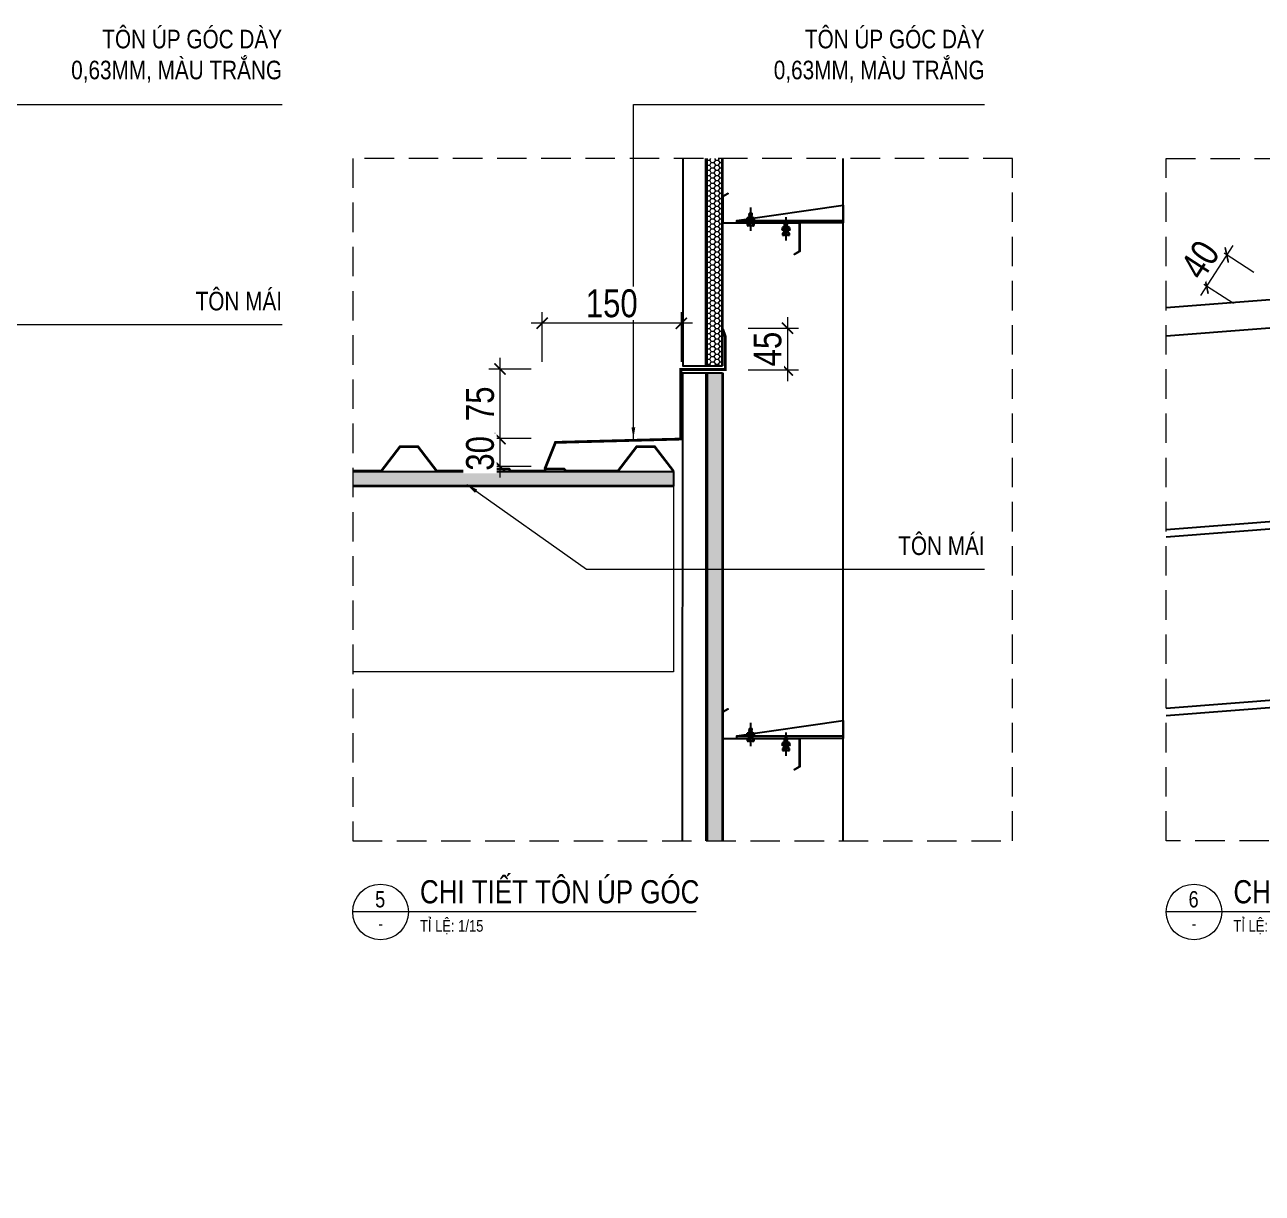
# Model space of a CAD drawing. Header units: millimetres. Extents: x -547695 to 905972, y -1055718 to 167349.
# Drawn here: x -515709 to -502372, y -961531 to -948940 of the extents above; entities that cross this region are included whole.
import ezdxf
from ezdxf.enums import TextEntityAlignment as Align
from ezdxf.xclip import XClip

# ---------------------------------------------------------------- set-up
doc = ezdxf.new("R2010")
doc.units = ezdxf.units.MM
doc.header["$XCLIPFRAME"] = 0
doc.linetypes.add('HIDDEN', pattern=[9.524999999999999, 6.35, -3.175])
doc.layers.get('DEFPOINTS').update_dxf_attribs({"color": 1, "lineweight": 25})
for name, color, linetype in [('7a-Flashing_01', 1, 'Continuous'), ('A-TOLE', 152, 'Continuous'), ('CellPin - Chi tiet Mai sanh$0$View-XPP-Chi tiet mai sanh Alu$0$TONTHUNG', 9, 'Continuous'), ('CellPin - Chi tiet Mai sanh$0$View-XPP-Chi tiet mai sanh Alu$0$View-XPP-Chi tiet mai sanh Alu$0$2', 2, 'Continuous'), ('CellPin - Chi tiet Mai sanh$0$View-XPP-Chi tiet mai sanh Alu$0$View-XPP-Chi tiet mai sanh Alu$0$2NET-VE', 8, 'Continuous'), ('CellPin - Chi tiet Mai sanh$0$View-XPP-Chi tiet mai sanh Alu$0$View-XPP-Chi tiet mai sanh Alu$0$7', 7, 'Continuous'), ('CellPin - Chi tiet Mai sanh$0$View-XPP-Chi tiet mai sanh Alu$0$View-XPP-Chi tiet mai sanh Alu$0$8', 8, 'Continuous'), ('CellPin - Chi tiet Mai sanh$0$View-XPP-Chi tiet mai sanh Alu$0$View-XPP-Chi tiet mai sanh Alu$0$9', 9, 'Continuous'), ('CellPin - Chi tiet Mai sanh$0$View-XPP-Chi tiet mai sanh Alu$0$View-XPP-Chi tiet mai sanh Alu$0$GIANG', 1, 'Continuous')]:
    doc.layers.add(name, color=color, linetype=linetype)
for name, color, linetype, lineweight in [('A-DIMS', 8, 'Continuous', 9), ('A-FINE', 255, 'Continuous', 25), ('A-HEVY', 111, 'Continuous', 35), ('A-HIDD', 45, 'HIDDEN', 9), ('A-PATT', 252, 'Continuous', 9), ('A-SYMBOLS', 10, 'Continuous', 13)]:
    doc.layers.add(name, color=color, linetype=linetype, lineweight=lineweight)
doc.styles.add('VTK_Arial', font='arial.ttf', dxfattribs={"width": 0.8})
doc.dimstyles.new('A-2.5-DIM120 x 10', dxfattribs={"dimscale": 120, "dimtxt": 2.5, "dimasz": 1, "dimexe": 1, "dimexo": 0, "dimgap": 0.5, "dimtad": 1, "dimdec": 0, "dimlfac": 0.1, "dimzin": 12, "dimdsep": 46, "dimtxsty": 'VTK_Arial', "dimblk": 'ARCHTICK', "dimcen": 0, "dimdle": 1, "dimclrd": 256, "dimclre": 256, "dimclrt": 7, "dimadec": 1, "dimazin": 3, "dimtfac": 1, "dimtdec": 0, "dimtmove": 0, "dimatfit": 2, "dimfxl": 20, "dimtfill": 1, "dimtolj": 1, "dimtzin": 0, "dimlwd": -1, "dimlwe": -1, "dimarcsym": 0})
doc.dimstyles.new('A-2.5-DIM25', dxfattribs={"dimscale": 25, "dimtxt": 2.5, "dimasz": 1, "dimexe": 1, "dimexo": 0, "dimgap": 0.5, "dimtad": 1, "dimdec": 0, "dimzin": 12, "dimdsep": 46, "dimtxsty": 'VTK_Arial', "dimblk": 'ARCHTICK', "dimcen": 0, "dimdle": 1, "dimclrd": 256, "dimclre": 256, "dimclrt": 7, "dimadec": 1, "dimazin": 3, "dimtfac": 1, "dimtdec": 0, "dimtmove": 0, "dimatfit": 2, "dimfxl": 20, "dimtolj": 1, "dimtzin": 0, "dimlwd": -1, "dimlwe": -1, "dimarcsym": 0})
pattern_1 = [(0, (-508357.7333234907, -953258.2418067607), (47.625, 27.49630645), [31.75, -63.5]), (120, (-508357.7333234907, -953258.2418067607), (-47.6249998959419, 27.49630663023391), [31.74999999999998, -63.49999999999996]), (59.99999999999999, (-508357.7333234907, -953258.2418067607), (1.040580910327549e-07, 54.99261308023389), [-63.5, 31.75])]

# ---------------------------------------------------------------- blocks, each defined once
blk = doc.blocks.new('A$C2c41236e')
at = {"layer": 'A-PATT', "ltscale": 5, "true_color": 0xff1a1a, "extrusion": (0, 0, -1)}
h = blk.add_hatch(color=1, dxfattribs=at)
h.dxf.hatch_style = 1
h.paths.add_polyline_path([(-355499.9999999923, -99.99999999930151), (-356499.9999999923, -99.99999999930151), (-356499.9999999921, 20800.00000000116), (-355499.9999999921, 20800.00000000116)])
at = {"layer": 'A-FINE', "ltscale": 5, "extrusion": (0, 0, -1)}
blk.add_lwpolyline([(-355499.9999999923, -99.99999999930151), (-356499.9999999923, -99.99999999930151), (-356499.9999999921, 20800.00000000116), (-355499.9999999921, 20800.00000000116)], close=True, dxfattribs=at)
blk = doc.blocks.new('_ARCHTICK')
at = {"color": 0, "linetype": 'ByBlock', "const_width": 0.15}
blk.add_lwpolyline([(-0.5, -0.5), (0.5, 0.5)], dxfattribs=at)
blk = doc.blocks.new('*D997')
at = {"layer": 'A-DIMS', "transparency": 16777216}
for p, q in [((-502689.3695811201, -951320.1231282235), (-503037.3872469777, -951857.2299185831)), ((-502462.8243753917, -951609.9011323417), (-502855.3304166609, -951355.5773390676)), ((-502680.3354165526, -951945.5928763163), (-503072.8414578218, -951691.2690830422))]:
    blk.add_line(p, q, dxfattribs=at)
at = {"layer": 'DEFPOINTS', "color": 0, "transparency": 16777216}
for p in [(-502462.8243753917, -951609.9011323417), (-502680.3354165526, -951945.5928763163)]:
    blk.add_point(p, dxfattribs=at)
at = {"layer": 'A-DIMS', "transparency": 16777216, "xscale": 120, "yscale": 120, "zscale": 120}
for p, rotation in [((-502754.6228934684, -951420.830651416), 57.0588311843895), ((-502972.1339346293, -951756.5223953906), 237.0588311843895)]:
    blk.add_blockref('_ARCHTICK', p, dxfattribs=dict(at, rotation=rotation))
at = {"layer": 'A-DIMS', "color": 7, "transparency": 16777216, "insert": (-503042.2785281503, -951472.7584206166), "char_height": 300, "attachment_point": 5, "rotation": 57.05883118438949, "style": 'VTK_Arial', "bg_fill": 3, "box_fill_scale": 1.1, "bg_fill_color": 257, "bg_fill_transparency": 0}
blk.add_mtext('\\A1;40', dxfattribs=at)
at = {"layer": 'DEFPOINTS', "color": 0, "transparency": 16777216}
blk.add_point((-502972.1339346293, -951756.5223953906), dxfattribs=at)
blk = doc.blocks.new('*U162')
at = {"layer": 'CellPin - Chi tiet Mai sanh$0$View-XPP-Chi tiet mai sanh Alu$0$View-XPP-Chi tiet mai sanh Alu$0$2NET-VE', "ltscale": 0.5}
for p, q in [((4.028711191494949e-05, 8.319874689765248), (12.13337365859302, 8.319874686553883)), ((25.58010003012719, 7.389879166202443), (25.53735958764632, 7.389879166202443)), ((4.028711191494949e-05, -8.320125312848058), (12.13337365490411, -8.320125312179519)), ((25.58010003012719, -7.389879164910601), (25.57840807614962, -7.389879164910601))]:
    blk.add_line(p, q, dxfattribs=at)
at = {"layer": 'CellPin - Chi tiet Mai sanh$0$View-XPP-Chi tiet mai sanh Alu$0$View-XPP-Chi tiet mai sanh Alu$0$7', "linetype": 'Continuous'}
for p, q in [((24.5814158186095, 6.385581831832676), (25.79704329316342, 7.662698197738061)), ((25.01516365648972, -6.385581829822334), (26.51329399025603, 6.385581831832676)), ((25.79704329316342, 7.662698197738061), (26.51329399025603, 6.385581831832676)), ((26.51329399025603, 6.385581831832676), (27.72892146529744, 7.662698197738061)), ((26.94704182862374, -6.385581829822334), (28.44517216190257, 6.385581831832676)), ((27.72892146529744, 7.662698197738061), (28.44517216190257, 6.385581831832676)), ((28.44517216190257, 6.385581831832676), (29.66079963692578, 7.662698197738061)), ((28.87892000027027, -6.385581829822334), (30.37705033355273, 6.385581831832676)), ((29.66079963692578, 7.662698197738061), (30.37705033355273, 6.385581831832676)), ((30.37705033355273, 6.385581831832676), (31.5926778085905, 7.662698197738061)), ((30.81079817192044, -6.385581829822334), (32.30892850568311, 6.385581831832676)), ((31.5926778085905, 7.662698197738061), (32.30892850568311, 6.385581831832676)), ((32.30892850519926, 6.385581831832676), (33.52455598021884, 7.662698197718052)), ((32.74267634356697, -6.385581829840524), (34.24080667733328, 6.385581831832676)), ((32.74267634356697, -6.385581829840524), (34.24080667686762, 6.385581831832676)), ((33.52455598021884, 7.662698197718052), (34.24080667733328, 6.385581831832676)), ((34.24080667686762, 6.385581831832676), (35.45643415188719, 7.662698197718052)), ((34.6745545152135, -6.385581829860532), (36.17268484897981, 6.385581831832676)), ((35.45643415188719, 7.662698197718052), (36.17268484897981, 6.385581831832676)), ((36.17268484851415, 6.385581831812667), (37.38831232351554, 7.662698197718052)), ((36.60643268686367, -6.385581829860532), (38.10456302062634, 6.385581831812667)), ((36.60643268686367, -6.385581829860532), (38.10456302016068, 6.385581831832676)), ((36.60643268686367, -6.385581829860532), (38.10456302062634, 6.385581831812667)), ((37.38831232351554, 7.662698197718052), (38.10456302062634, 6.385581831812667)), ((38.10456302016068, 6.385581831832676), (39.32019049518389, 7.662698197718052)), ((38.53831085852839, -6.385581829860532), (40.03644119227651, 6.385581831812667)), ((39.32019049518389, 7.662698197718052), (40.03644119227651, 6.385581831812667)), ((44.54631788181909, 6.385581831812667), (40.03644119227651, 6.385581831812667)), ((44.54631788181909, 6.385581831812667), (44.5463178818009, -6.385581829880541)), ((24.76512022777574, -6.38558182991874), (24.33137238983368, -6.38558182991874)), ((25.01516365648972, -6.385581829822334), (24.58141581858768, -6.385581829822334)), ((25.01516365648972, -6.385581829822334), (25.73141435360417, -7.662698195727719)), ((25.73141435360417, -7.662698195727719), (26.94704182862374, -6.385581829822334)), ((26.94704182862374, -6.385581829822334), (27.6632925252507, -7.662698195727719)), ((27.6632925252507, -7.662698195727719), (28.87892000027027, -6.385581829822334)), ((28.87892000027027, -6.385581829822334), (29.59517069691906, -7.662698195727719)), ((29.59517069691906, -7.662698195727719), (30.81079817192044, -6.385581829822334)), ((30.81079817192044, -6.385581829822334), (31.52704886856559, -7.662698195727719)), ((31.52704886856559, -7.662698195727719), (32.74267634356697, -6.385581829840524)), ((32.74267634356697, -6.385581829840524), (33.45892704021212, -7.662698195727719)), ((33.45892704021212, -7.662698195727719), (34.6745545152135, -6.385581829860532)), ((34.6745545152135, -6.385581829860532), (35.39080521186229, -7.662698195745909)), ((35.39080521186229, -7.662698195745909), (36.60643268686367, -6.385581829860532)), ((36.60643268686367, -6.385581829860532), (37.32268338350882, -7.662698195745909)), ((37.32268338350882, -7.662698195745909), (38.53831085852839, -6.385581829860532)), ((38.53831085856841, -6.385581829840524), (44.5463178818009, -6.385581829880541))]:
    blk.add_line(p, q, dxfattribs=at)
at = {"layer": 'CellPin - Chi tiet Mai sanh$0$View-XPP-Chi tiet mai sanh Alu$0$View-XPP-Chi tiet mai sanh Alu$0$8', "ltscale": 10}
blk.add_line((-32.75750375750795, -1.988997897933602e-12), (68.15630331433026, 6.559250920190607e-10), dxfattribs=at)
at = {"layer": 'CellPin - Chi tiet Mai sanh$0$View-XPP-Chi tiet mai sanh Alu$0$View-XPP-Chi tiet mai sanh Alu$0$8', "linetype": 'Continuous'}
for p, q in [((-10.24076548806624, 8.777798985351302), (-10.2407654878516, 11.85002863176863)), ((-10.240765487928, -11.85002864048681), (-10.2407654878516, 11.85002863176863)), ((-0.921654619371111, 14.92225827810956), (-9.319110868458665, 14.92225827801315)), ((-1.38547495232342, 8.777798985313103), (-8.855290535466338, 8.777798985331293)), ((0, 8.777798985214877), (1.164153218269348e-10, 11.85002863184685)), ((5.820766091346741e-11, -11.85002864037039), (1.164153218269348e-10, 11.85002863184685)), ((12.13333332871666, -17.55559797868664), (12.13333332871666, 17.5555979800185)), ((12.13333332871666, 17.5555979800185), (14.09060690178562, 17.55559797984388)), ((14.09060690163283, -17.55559797849201), (14.09060690178562, 17.55559797984388)), ((14.09060690178562, 8.777798990152585), (14.09060690169104, 11.85002863678455)), ((14.09060690172742, -11.85002863543268), (14.09060690169104, 11.85002863678455)), ((15.01226152116037, 14.92225828304726), (23.40971777026612, 14.92225828294904)), ((15.47608185411268, 8.777798990248991), (22.9458974372556, 8.777798990269)), ((24.33137238985187, 8.777798990289009), (24.33137238964087, 11.85002863670634)), ((24.33137238967725, -11.8500286355491), (24.33137238964087, 11.85002863670634)), ((-10.2407654877934, -8.777798993854839), (-10.240765487928, -11.85002864048681)), ((-9.319110868440475, -14.92225828672951), (-0.9216546193129034, -14.92225828665311)), ((-1.38547495232342, -8.777798994049471), (-8.855290535524546, -8.777798994049471)), ((-1.346052158623934e-10, -8.777798993913047), (5.820766091346741e-11, -11.85002864037039)), ((12.13333332871666, -17.55559797868664), (14.09060690163283, -17.55559797849201)), ((14.09060690190204, -8.777798988977159), (14.09060690172742, -11.85002863543268)), ((23.40971777024793, -14.92225828179362), (15.01226152110216, -14.92225828171541)), ((15.47608185411268, -8.777798989111764), (22.94589743727379, -8.777798989111764)), ((24.33137238960085, -8.777798988918951), (24.33137238967725, -11.8500286355491))]:
    blk.add_line(p, q, dxfattribs=at)
for centre, radius, start, end in [((-4.65947612997843, 11.85002863161401), 5.581289358038603, 146.6020000101309, 180), ((-6.141761090973887, 11.85002863184685), 4.099004396956815, 180, 228.5476307284403), ((-6.141761090915679, 5.705569339010372), 4.099004396956815, 131.4523692762854, 180), ((-4.099004396895907, 11.85002863173043), 4.099004396956815, 311.4523692762854, 0), ((-4.099004396837699, 5.705569338875767), 4.099004396956815, 0, 48.54763072844031), ((-5.581289358029608, 11.85002863184685), 5.581289358038603, 0, 33.39799999770286), ((19.67189625981523, 11.85002863678455), 5.581289358038603, 146.6020000022971, 180), ((18.18961129864515, 11.85002863666814), 4.099004396956815, 180, 228.5476307253763), ((18.18961129862696, 5.705569343811655), 4.099004396956815, 131.4523692715597, 180), ((20.23236799274132, 11.85002863678455), 4.099004396956815, 311.4523692715597, 0), ((20.23236799270494, 5.705569343948079), 4.099004396956815, 0, 48.54763072537632), ((18.75008303176405, 11.85002863655172), 5.581289358038603, 0, 33.3979999898691), ((-6.141761090973887, -5.705569347515729), 4.099004396956815, 180, 228.5476307284403), ((-6.141761090915679, -11.85002864035038), 4.099004396956815, 131.4523692762854, 180), ((-4.659476129880204, -11.85002864025398), 5.581289358038603, 180, 213.3979999977029), ((-4.099004396895907, -5.705569347612135), 4.099004396956815, 311.4523692762854, 0), ((-4.099004396972305, -11.85002864025398), 4.099004396956815, 0, 48.54763072844031), ((-5.581289358106005, -11.85002864040859), 5.581289358038603, 326.6020000101309, 0), ((18.18961129864515, -5.705569342674428), 4.099004396956815, 180, 228.5476307253763), ((18.18961129876157, -11.85002863531627), 4.099004396956815, 131.4523692715597, 180), ((19.67189625989527, -11.8500286354727), 5.581289358038603, 180, 213.3979999898691), ((20.23236799274132, -5.705569342578022), 4.099004396956815, 311.4523692715597, 0), ((20.23236799272313, -11.85002863541449), 4.099004396956815, 0, 48.54763072537632), ((18.75008303166947, -11.85002863531627), 5.581289358038603, 326.6020000022971, 0)]:
    blk.add_arc(centre, radius, start, end, dxfattribs=at)
blk = doc.blocks.new('*U163')
at = {"layer": 'CellPin - Chi tiet Mai sanh$0$View-XPP-Chi tiet mai sanh Alu$0$View-XPP-Chi tiet mai sanh Alu$0$2NET-VE', "ltscale": 0.5}
for p, q in [((4.028711191494949e-05, 8.319874689765248), (12.12779879697331, 8.319874686551612)), ((25.57452516850748, 7.389879166200172), (25.53178472602661, 7.389879166200172)), ((4.028711191494949e-05, -8.320125312848058), (12.1277987932844, -8.320125312181789)), ((25.57452516850748, -7.389879164912871), (25.57283321452991, -7.389879164912871))]:
    blk.add_line(p, q, dxfattribs=at)
at = {"layer": 'CellPin - Chi tiet Mai sanh$0$View-XPP-Chi tiet mai sanh Alu$0$View-XPP-Chi tiet mai sanh Alu$0$7', "linetype": 'Continuous'}
for p, q in [((24.57584095698979, 6.385581831830406), (25.79146843154371, 7.662698197735791)), ((25.00958879487001, -6.385581829824604), (26.50771912863632, 6.385581831830406)), ((25.79146843154371, 7.662698197735791), (26.50771912863632, 6.385581831830406)), ((26.50771912863632, 6.385581831830406), (27.72334660367773, 7.662698197735791)), ((26.94146696700403, -6.385581829824604), (28.43959730028286, 6.385581831830406)), ((27.72334660367773, 7.662698197735791), (28.43959730028286, 6.385581831830406)), ((28.43959730028286, 6.385581831830406), (29.65522477530607, 7.662698197735791)), ((28.87334513865056, -6.385581829824604), (30.37147547193302, 6.385581831830406)), ((29.65522477530607, 7.662698197735791), (30.37147547193302, 6.385581831830406)), ((30.37147547193302, 6.385581831830406), (31.58710294697079, 7.662698197735791)), ((30.80522331030073, -6.385581829824604), (32.30335364406341, 6.385581831830406)), ((31.58710294697079, 7.662698197735791), (32.30335364406341, 6.385581831830406)), ((32.30335364357956, 6.385581831830406), (33.51898111859913, 7.662698197715782)), ((32.73710148194726, -6.385581829842794), (34.23523181571358, 6.385581831830406)), ((32.73710148194726, -6.385581829842794), (34.23523181524791, 6.385581831830406)), ((33.51898111859913, 7.662698197715782), (34.23523181571358, 6.385581831830406)), ((34.23523181524791, 6.385581831830406), (35.45085929026749, 7.662698197715782)), ((34.66897965359379, -6.385581829862803), (36.16710998736011, 6.385581831830406)), ((35.45085929026749, 7.662698197715782), (36.16710998736011, 6.385581831830406)), ((36.16710998689445, 6.385581831810397), (37.38273746189583, 7.662698197715782)), ((36.60085782524396, -6.385581829862803), (38.09898815900664, 6.385581831810397)), ((36.60085782524396, -6.385581829862803), (38.09898815854098, 6.385581831830406)), ((36.60085782524396, -6.385581829862803), (38.09898815900664, 6.385581831810397)), ((37.38273746189583, 7.662698197715782), (38.09898815900664, 6.385581831810397)), ((38.09898815854098, 6.385581831830406), (39.31461563356419, 7.662698197715782)), ((38.53273599690868, -6.385581829862803), (40.03086633065681, 6.385581831810397)), ((39.31461563356419, 7.662698197715782), (40.03086633065681, 6.385581831810397)), ((44.54074302019939, 6.385581831810397), (40.03086633065681, 6.385581831810397)), ((44.54074302019939, 6.385581831810397), (44.5407430201812, -6.385581829882812)), ((24.75954536615603, -6.38558182992101), (24.32579752821397, -6.38558182992101)), ((25.00958879487001, -6.385581829824604), (24.57584095696797, -6.385581829824604)), ((25.00958879487001, -6.385581829824604), (25.72583949198446, -7.662698195729989)), ((25.72583949198446, -7.662698195729989), (26.94146696700403, -6.385581829824604)), ((26.94146696700403, -6.385581829824604), (27.65771766363099, -7.662698195729989)), ((27.65771766363099, -7.662698195729989), (28.87334513865056, -6.385581829824604)), ((28.87334513865056, -6.385581829824604), (29.58959583529935, -7.662698195729989)), ((29.58959583529935, -7.662698195729989), (30.80522331030073, -6.385581829824604)), ((30.80522331030073, -6.385581829824604), (31.52147400694588, -7.662698195729989)), ((31.52147400694588, -7.662698195729989), (32.73710148194726, -6.385581829842794)), ((32.73710148194726, -6.385581829842794), (33.45335217859241, -7.662698195729989)), ((33.45335217859241, -7.662698195729989), (34.66897965359379, -6.385581829862803)), ((34.66897965359379, -6.385581829862803), (35.38523035024258, -7.662698195748179)), ((35.38523035024258, -7.662698195748179), (36.60085782524396, -6.385581829862803)), ((36.60085782524396, -6.385581829862803), (37.31710852188911, -7.662698195748179)), ((37.31710852188911, -7.662698195748179), (38.53273599690868, -6.385581829862803)), ((38.5327359969487, -6.385581829842794), (44.5407430201812, -6.385581829882812))]:
    blk.add_line(p, q, dxfattribs=at)
at = {"layer": 'CellPin - Chi tiet Mai sanh$0$View-XPP-Chi tiet mai sanh Alu$0$View-XPP-Chi tiet mai sanh Alu$0$8', "ltscale": 10}
blk.add_line((-32.75750375750795, -1.988997897933602e-12), (68.15072845271055, 6.536549079783072e-10), dxfattribs=at)
at = {"layer": 'CellPin - Chi tiet Mai sanh$0$View-XPP-Chi tiet mai sanh Alu$0$View-XPP-Chi tiet mai sanh Alu$0$8', "linetype": 'Continuous'}
for p, q in [((-10.24076548806624, 8.777798985351302), (-10.2407654878516, 11.85002863176863)), ((-10.240765487928, -11.85002864048681), (-10.2407654878516, 11.85002863176863)), ((-0.921654619371111, 14.92225827810956), (-9.319110868458665, 14.92225827801315)), ((-1.38547495232342, 8.777798985313103), (-8.855290535466338, 8.777798985331293)), ((0, 8.777798985214877), (1.164153218269348e-10, 11.85002863184685)), ((5.820766091346741e-11, -11.85002864037039), (1.164153218269348e-10, 11.85002863184685)), ((12.12775846709695, -17.55559797868891), (12.12775846709695, 17.55559798001623)), ((12.12775846709695, 17.55559798001623), (14.08503204016592, 17.55559797984161)), ((14.08503204001312, -17.55559797849428), (14.08503204016592, 17.55559797984161)), ((14.08503204016592, 8.777798990150314), (14.08503204007133, 11.85002863678228)), ((14.08503204010771, -11.85002863543495), (14.08503204007133, 11.85002863678228)), ((15.00668665954066, 14.92225828304499), (23.40414290864641, 14.92225828294677)), ((15.47050699249297, 8.77779899024672), (22.94032257563589, 8.77779899026673)), ((24.32579752823216, 8.777798990286739), (24.32579752802116, 11.85002863670407)), ((24.32579752805754, -11.85002863555137), (24.32579752802116, 11.85002863670407)), ((-10.2407654877934, -8.777798993854839), (-10.240765487928, -11.85002864048681)), ((-9.319110868440475, -14.92225828672951), (-0.9216546193129034, -14.92225828665311)), ((-1.38547495232342, -8.777798994049471), (-8.855290535524546, -8.777798994049471)), ((-1.346052158623934e-10, -8.777798993913047), (5.820766091346741e-11, -11.85002864037039)), ((12.12775846709695, -17.55559797868891), (14.08503204001312, -17.55559797849428)), ((14.08503204028233, -8.777798988979429), (14.08503204010771, -11.85002863543495)), ((23.40414290862822, -14.92225828179589), (15.00668665948246, -14.92225828171768)), ((15.47050699249297, -8.777798989114034), (22.94032257565408, -8.777798989114034)), ((24.32579752798114, -8.777798988921221), (24.32579752805754, -11.85002863555137))]:
    blk.add_line(p, q, dxfattribs=at)
for centre, radius, start, end in [((-4.65947612997843, 11.85002863161401), 5.581289358038603, 146.6020000101309, 180), ((-6.141761090973887, 11.85002863184685), 4.099004396956815, 180, 228.5476307284403), ((-6.141761090915679, 5.705569339010372), 4.099004396956815, 131.4523692762854, 180), ((-4.099004396895907, 11.85002863173043), 4.099004396956815, 311.4523692762854, 0), ((-4.099004396837699, 5.705569338875767), 4.099004396956815, 0, 48.54763072844031), ((-5.581289358029608, 11.85002863184685), 5.581289358038603, 0, 33.39799999770286), ((19.66632139819552, 11.85002863678228), 5.581289358038603, 146.6020000022971, 180), ((18.18403643702544, 11.85002863666587), 4.099004396956815, 180, 228.5476307253763), ((18.18403643700725, 5.705569343809385), 4.099004396956815, 131.4523692715597, 180), ((20.22679313112161, 11.85002863678228), 4.099004396956815, 311.4523692715597, 0), ((20.22679313108523, 5.705569343945809), 4.099004396956815, 0, 48.54763072537632), ((18.74450817014434, 11.85002863654945), 5.581289358038603, 0, 33.3979999898691), ((-6.141761090973887, -5.705569347515729), 4.099004396956815, 180, 228.5476307284403), ((-6.141761090915679, -11.85002864035038), 4.099004396956815, 131.4523692762854, 180), ((-4.659476129880204, -11.85002864025398), 5.581289358038603, 180, 213.3979999977029), ((-4.099004396895907, -5.705569347612135), 4.099004396956815, 311.4523692762854, 0), ((-4.099004396972305, -11.85002864025398), 4.099004396956815, 0, 48.54763072844031), ((-5.581289358106005, -11.85002864040859), 5.581289358038603, 326.6020000101309, 0), ((18.18403643702544, -5.705569342676698), 4.099004396956815, 180, 228.5476307253763), ((18.18403643714186, -11.85002863531854), 4.099004396956815, 131.4523692715597, 180), ((19.66632139827556, -11.85002863547497), 5.581289358038603, 180, 213.3979999898691), ((20.22679313112161, -5.705569342580292), 4.099004396956815, 311.4523692715597, 0), ((20.22679313110342, -11.85002863541676), 4.099004396956815, 0, 48.54763072537632), ((18.74450817004976, -11.85002863531854), 5.581289358038603, 326.6020000022971, 0)]:
    blk.add_arc(centre, radius, start, end, dxfattribs=at)
blk = doc.blocks.new('xa go 2')
at = {"layer": 'CellPin - Chi tiet Mai sanh$0$View-XPP-Chi tiet mai sanh Alu$0$View-XPP-Chi tiet mai sanh Alu$0$2', "color": 2, "ltscale": 0.015}
blk.add_lwpolyline([(98.99439769503806, 169.0843335960235), (109.6374059063164, 189.848986678262), (108.4953499863404, 190.4343521264673), (98.19030267743074, 170.3290653398435), (-6.987374155105499, 165.0701815068314), (-21.48842575892195, 455.0912140330474), (-122.861787871363, 450.0225459345093), (-133.5047960826414, 429.2578928532603), (-132.3627401631311, 428.6725274015043), (-122.0576928525916, 448.7778141912131), (-22.70607131291035, 453.7453952604264), (-8.20501970967598, 163.724362733512), (98.99439769503806, 169.0843335960235), (99.84583835243393, 170.7455058422929)], dxfattribs=at)
at = {"layer": 'CellPin - Chi tiet Mai sanh$0$View-XPP-Chi tiet mai sanh Alu$0$View-XPP-Chi tiet mai sanh Alu$0$9'}
blk.add_lwpolyline([(-29.42157963046338, 401.5317394353915), (-9.321688456460834, -0.4660844235331751), (0, 0), (-20.09989117027726, 401.9978238544427), (-29.42157963046338, 401.5317394353915), (-67.58224136440549, -3.379112063557841), (0, 0)], dxfattribs=at)
at = {"layer": 'CellPin - Chi tiet Mai sanh$0$View-XPP-Chi tiet mai sanh Alu$0$View-XPP-Chi tiet mai sanh Alu$0$GIANG', "extrusion": (0, 0, -1), "xscale": 0.8749999974879735, "yscale": 0.8749999974879735, "zscale": -0.8749999974879734, "rotation": 357.1375947774412}
for name, p in [('*U162', (16.16495493300135, 348.9978291621665)), ('*U163', (-26.42934261597838, 217.4454978021386))]:
    blk.add_blockref(name, p, dxfattribs=at)
blk = doc.blocks.new('A$C5124ef2e')
h = blk.add_hatch()
h.set_pattern_fill('HONEY', color=251, scale=5)
h.set_pattern_definition([(0, (-1012210.312817704, -203840.2258227468), (23.8125, 13.748153225), [15.875, -31.75]), (120, (-1012210.312817704, -203840.2258227468), (-23.81249994797095, 13.74815331511695), [15.875, -31.74999999999999]), (59.99999999999999, (-1012210.312817704, -203840.2258227468), (5.202904551637744e-08, 27.49630654011694), [-31.75, 15.875])])
h.paths.add_polyline_path([(-5100, 79.99999999985448), (0, 80), (0, 0), (-5100, -1.455191522836685e-10)])
at = {"layer": 'A-FINE'}
blk.add_lwpolyline([(-5100, 79.99999999985448), (0, 80), (0, 0), (-5100, -1.455191522836685e-10)], close=True, dxfattribs=at)
at = {"layer": 'A-TOLE', "ltscale": 0.1}
blk.add_lwpolyline([(-5399.999999999884, 84.99999999991269), (-5300, 214.9999543499725), (-5200, 214.9999543499725), (-5100, 85.00000000142609), (-5099.999999998487, 84.99999999991269), (-5099.999999998487, 84.99999999991269), (-4821.203136770055, 84.99999999991269), (-4811.203139715362, 94.99999705460505), (-4711.20316916611, 94.99999705460505), (-4701.20317210909, 84.99999999991269), (-4612.5, 84.99999999991269), (-4523.796827893239, 84.99999999991269), (-4513.796830838546, 94.99999705460505), (-4413.796860291623, 94.99999705460505), (-4403.796863234602, 84.99999999991269), (-4124.999999999884, 84.99999999991269), (-4025, 214.9999543499725), (-3925, 214.9999543499725), (-3825, 85.00000000142609), (-3824.999999998487, 84.99999999991269), (-3824.999999998487, 84.99999999991269), (-3546.203136770055, 84.99999999991269), (-3536.203139715362, 94.99999705460505), (-3436.20316916611, 94.99999705460505), (-3426.20317210909, 84.99999999991269), (-3337.5, 84.99999999991269), (-3248.796827893239, 84.99999999991269), (-3238.796830838546, 94.99999705460505), (-3138.796860291623, 94.99999705460505), (-3128.796863234602, 84.99999999991269), (-2849.999999999884, 84.99999999991269), (-2750, 214.9999543499725), (-2650, 214.9999543499725), (-2550, 85.00000000142609), (-2549.999999998487, 84.99999999991269), (-2549.999999998487, 84.99999999991269), (-2271.203136770055, 84.99999999991269), (-2261.203139715362, 94.99999705460505), (-2161.20316916611, 94.99999705460505), (-2151.20317210909, 84.99999999991269), (-2062.5, 84.99999999991269), (-1973.796827893239, 84.99999999991269), (-1963.796830838546, 94.99999705460505), (-1863.796860291623, 94.99999705460505), (-1853.796863234602, 84.99999999991269), (-1574.999999999884, 84.99999999991269), (-1475, 214.9999543499725), (-1375, 214.9999543499725), (-1275, 85.00000000142609), (-1274.999999998487, 84.99999999991269), (-1274.999999998487, 84.99999999991269), (-996.2031367700547, 84.99999999991269), (-986.2031397153623, 94.99999705460505), (-886.2031691661105, 94.99999705460505), (-876.2031721090898, 84.99999999991269), (-787.5, 84.99999999991269), (-698.7968278932385, 84.99999999991269), (-688.7968308385462, 94.99999705460505), (-588.7968602916226, 94.99999705460505), (-578.7968632346019, 84.99999999991269), (-299.9999999998836, 84.99999999991269), (-200, 214.9999543499725), (-100, 214.9999543499725), (0, 85.00000000142609), (1.513399183750153e-09, 84.99999999991269), (1.513399183750153e-09, 84.99999999991269), (-3.96311942813918, 81.95144552460988), (-102.4620069600642, 209.9999543499725), (-197.5379930399358, 209.9999543499725), (-297.537993039703, 79.99999999991269), (-580.8679310460575, 79.99999999991269), (-590.8679281031946, 89.99999705460505), (-686.7257630266249, 89.99999705460505), (-696.7257600813173, 79.99999999991269), (-787.5, 79.99999999991269), (-878.2742399205454, 79.99999999991269), (-888.2742369776824, 89.99999705460505), (-984.1320719034411, 89.99999705460505), (-994.1320689581335, 79.99999999991269), (-1277.4620069589, 79.99999999991269), (-1377.462006960064, 209.9999543499725), (-1472.537993039936, 209.9999543499725), (-1572.537993039703, 79.99999999991269), (-1855.867931046057, 79.99999999991269), (-1865.867928103195, 89.99999705460505), (-1961.725763026625, 89.99999705460505), (-1971.725760081317, 79.99999999991269), (-2062.5, 79.99999999991269), (-2153.274239920545, 79.99999999991269), (-2163.274236977682, 89.99999705460505), (-2259.132071903441, 89.99999705460505), (-2269.132068958133, 79.99999999991269), (-2552.4620069589, 79.99999999991269), (-2652.462006960064, 209.9999543499725), (-2747.537993039936, 209.9999543499725), (-2847.537993039703, 79.99999999991269), (-3130.867931046057, 79.99999999991269), (-3140.867928103195, 89.99999705460505), (-3236.725763026625, 89.99999705460505), (-3246.725760081317, 79.99999999991269), (-3337.5, 79.99999999991269), (-3428.274239920545, 79.99999999991269), (-3438.274236977682, 89.99999705460505), (-3534.132071903441, 89.99999705460505), (-3544.132068958133, 79.99999999991269), (-3827.4620069589, 79.99999999991269), (-3927.462006960064, 209.9999543499725), (-4022.537993039936, 209.9999543499725), (-4122.537993039703, 79.99999999991269), (-4405.867931046057, 79.99999999991269), (-4415.867928103195, 89.99999705460505), (-4511.725763026625, 89.99999705460505), (-4521.725760081317, 79.99999999991269), (-4612.5, 79.99999999991269), (-4703.274239920545, 79.99999999991269), (-4713.274236977682, 89.99999705460505), (-4809.132071903441, 89.99999705460505), (-4819.132068958133, 79.99999999991269), (-5102.4620069589, 79.99999999991269), (-5202.462006960064, 209.9999543499725), (-5297.537993039936, 209.9999543499725), (-5396.036880571744, 81.95144552312559)], close=True, dxfattribs=at)
blk = doc.blocks.new('*D1118')
at = {"layer": 'A-DIMS', "transparency": 16777216}
for p, q in [((-510132.7332321908, -952573.6486331096), (-510132.7332321908, -952037.0946072714)), ((-508632.7332321908, -952573.6486331096), (-508632.7332321908, -952037.0946072714)), ((-508512.7332321908, -952157.0946072714), (-510252.7332321908, -952157.0946072714))]:
    blk.add_line(p, q, dxfattribs=at)
at = {"layer": 'DEFPOINTS', "color": 0, "transparency": 16777216}
for p in [(-510132.7332321908, -952157.0946072714), (-510132.7332321908, -952573.6486331096), (-508632.7332321908, -952573.6486331096)]:
    blk.add_point(p, dxfattribs=at)
at = {"layer": 'A-DIMS', "transparency": 16777216, "xscale": 120, "yscale": 120, "zscale": 120, "rotation": 180}
blk.add_blockref('_ARCHTICK', (-510132.7332321908, -952157.0946072714), dxfattribs=at)
at = {"layer": 'A-DIMS', "transparency": 16777216, "xscale": 120, "yscale": 120, "zscale": 120}
blk.add_blockref('_ARCHTICK', (-508632.7332321908, -952157.0946072714), dxfattribs=at)
at = {"layer": 'A-DIMS', "color": 7, "transparency": 16777216, "insert": (-509382.7332321908, -951943.9227109549), "char_height": 300, "attachment_point": 5, "style": 'VTK_Arial', "bg_fill": 3, "box_fill_scale": 1.1, "bg_fill_color": 257, "bg_fill_transparency": 0}
blk.add_mtext('\\A1;150', dxfattribs=at)
blk = doc.blocks.new('*D1119')
at = {"layer": 'A-DIMS', "transparency": 16777216}
for p, q in [((-507490.0300740108, -952089.7488814488), (-507490.0300740108, -952779.7488814488)), ((-507914.0796906833, -952209.7488814488), (-507370.0300740108, -952209.7488814488)), ((-507914.0796906833, -952659.7488814488), (-507370.0300740108, -952659.7488814488))]:
    blk.add_line(p, q, dxfattribs=at)
at = {"layer": 'A-DIMS', "transparency": 16777216, "xscale": 120, "yscale": 120, "zscale": 120}
for p, rotation in [((-507490.0300740108, -952209.7488814488), 90), ((-507490.0300740108, -952659.7488814488), 270)]:
    blk.add_blockref('_ARCHTICK', p, dxfattribs=dict(at, rotation=rotation))
at = {"layer": 'A-DIMS', "color": 7, "transparency": 16777216, "insert": (-507702.5880549112, -952434.7488814488), "char_height": 300, "attachment_point": 5, "rotation": 90, "style": 'VTK_Arial', "bg_fill": 3, "box_fill_scale": 1.1, "bg_fill_color": 257, "bg_fill_transparency": 0}
blk.add_mtext('\\A1;45', dxfattribs=at)
at = {"layer": 'DEFPOINTS', "color": 0, "transparency": 16777216}
for p in [(-507914.0796906833, -952209.7488814488), (-507914.0796906833, -952659.7488814488), (-507490.0300740108, -952659.7488814488)]:
    blk.add_point(p, dxfattribs=at)
blk = doc.blocks.new('*D1120')
at = {"layer": 'A-PATT', "transparency": 16777216}
for p, q in [((-510587.7619129047, -952529.7488814488), (-510587.7619129047, -953519.7488814488)), ((-510251.6456882888, -952649.7488814488), (-510707.7619129047, -952649.7488814488)), ((-510251.6456882888, -953399.7488814488), (-510707.7619129047, -953399.7488814488))]:
    blk.add_line(p, q, dxfattribs=at)
at = {"layer": 'DEFPOINTS', "color": 0, "transparency": 16777216}
for p in [(-510251.6456882888, -952649.7488814488), (-510587.7619129047, -953399.7488814488), (-510251.6456882888, -953399.7488814488)]:
    blk.add_point(p, dxfattribs=at)
at = {"layer": 'A-PATT', "transparency": 16777216, "xscale": 120, "yscale": 120, "zscale": 120}
for p, rotation in [((-510587.7619129047, -952649.7488814488), 90), ((-510587.7619129047, -953399.7488814488), 270)]:
    blk.add_blockref('_ARCHTICK', p, dxfattribs=dict(at, rotation=rotation))
at = {"layer": 'A-PATT', "color": 7, "transparency": 16777216, "insert": (-510800.3198938051, -953024.7488814488), "char_height": 300, "attachment_point": 5, "rotation": 90, "style": 'VTK_Arial', "bg_fill": 3, "box_fill_scale": 1.1, "bg_fill_color": 257, "bg_fill_transparency": 0}
blk.add_mtext('\\A1;75', dxfattribs=at)
blk = doc.blocks.new('*D1121')
at = {"layer": 'A-PATT', "transparency": 16777216}
for p, q in [((-510587.7619129047, -953279.7488814488), (-510587.7619129047, -953819.7488814488)), ((-510251.6456882888, -953399.7488814488), (-510707.7619129047, -953399.7488814488)), ((-510251.6456882888, -953699.7488814488), (-510707.7619129047, -953699.7488814488))]:
    blk.add_line(p, q, dxfattribs=at)
at = {"layer": 'DEFPOINTS', "color": 0, "transparency": 16777216}
for p in [(-510251.6456882888, -953399.7488814488), (-510251.6456882888, -953699.7488814488)]:
    blk.add_point(p, dxfattribs=at)
at = {"layer": 'A-PATT', "transparency": 16777216, "xscale": 120, "yscale": 120, "zscale": 120}
for p, rotation in [((-510587.7619129047, -953399.7488814488), 90), ((-510587.7619129047, -953699.7488814488), 270)]:
    blk.add_blockref('_ARCHTICK', p, dxfattribs=dict(at, rotation=rotation))
at = {"layer": 'A-PATT', "color": 7, "transparency": 16777216, "insert": (-510801.0361284572, -953559.0423575726), "char_height": 300, "attachment_point": 5, "rotation": 90, "style": 'VTK_Arial', "bg_fill": 3, "box_fill_scale": 1.1, "bg_fill_color": 257, "bg_fill_transparency": 0}
blk.add_mtext('\\A1;30', dxfattribs=at)
at = {"layer": 'DEFPOINTS', "color": 0, "transparency": 16777216}
blk.add_point((-510587.7619129047, -953699.7488814488), dxfattribs=at)
blk = doc.blocks.new('*U1159')
for p, q in [((0, 0), (-14.5, 0)), ((59.5498507125476, 0), (0, 0))]:
    blk.add_line(p, q)
blk.add_circle((-8.5, 0), 6)
at = {"color": 7, "style": 'VTK_Arial', "width": 0.8}
blk.add_attdef('SECTION', (0, 1.855432433199894), '', height=5, dxfattribs=at)
blk.add_attdef('MARK', text='', height=3.5, dxfattribs=at).set_placement((-8.587623213454208, 0.986891504158848), align=Align.CENTER)
at = {"color": 7, "linetype": 'Continuous', "style": 'VTK_Arial', "width": 0.8}
blk.add_attdef('REF', text='', height=2.5, dxfattribs=at).set_placement((-8.491969826316563, -3.754335076540883), align=Align.CENTER)
at = {"color": 7, "linetype": 'Continuous', "style": 'VTK_Arial', "width": 0.8, "flags": 8}
blk.add_attdef('SCALE-I', (0, -4.252405790539342), '', height=2.5, dxfattribs=at)
blk = doc.blocks.new('*U1158')
for p, q in [((0, 0), (-14.5, 0)), ((60.75191380494606, 0), (0, 0))]:
    blk.add_line(p, q)
blk.add_circle((-8.5, 0), 6)
at = {"color": 7, "style": 'VTK_Arial', "width": 0.8}
blk.add_attdef('SECTION', (0, 1.855432433199894), '', height=5, dxfattribs=at)
blk.add_attdef('MARK', text='', height=3.5, dxfattribs=at).set_placement((-8.587623213454208, 0.986891504158848), align=Align.CENTER)
at = {"color": 7, "linetype": 'Continuous', "style": 'VTK_Arial', "width": 0.8}
blk.add_attdef('REF', text='', height=2.5, dxfattribs=at).set_placement((-8.491969826316563, -3.754335076540883), align=Align.CENTER)
at = {"color": 7, "linetype": 'Continuous', "style": 'VTK_Arial', "width": 0.8, "flags": 8}
blk.add_attdef('SCALE-I', (0, -4.252405790539342), '', height=2.5, dxfattribs=at)

msp = doc.modelspace()

# ---------------------------------------------------------------- hatches: boundary and pattern name
at = {"layer": 'A-PATT', "transparency": 33554620}
h = msp.add_hatch(dxfattribs=at)
h.set_pattern_fill('HONEY', color=256, scale=10)
h.set_pattern_definition(pattern_1)
h.paths.add_polyline_path([(-508187.7333234908, -952617.2195489842), (-508357.7333234907, -952617.2195489842), (-508357.7333234907, -950380.85634125), (-508187.7333234908, -950380.85634125)])
h = msp.add_hatch(dxfattribs=at)
h.set_pattern_fill('HONEY', color=256, scale=10)
h.set_pattern_definition(pattern_1)
h.paths.add_polyline_path([(-508187.7333234908, -952692.2782139133), (-508357.7333234907, -952692.2782139133), (-508357.7333234907, -957732.8542033876), (-508187.7333234908, -957732.8542033876)])

# ---------------------------------------------------------------- linework, layer by layer
at = {"layer": '7a-Flashing_01', "const_width": 20}
msp.add_lwpolyline([(-508187.7333234908, -952231.3194426212), (-508162.6440937534, -952305.0432198464), (-508162.7333234908, -952649.7488814488), (-508642.7332321908, -952649.7488814488), (-508642.7332321908, -953399.7488814488), (-509992.7332321908, -953435.7431268941), (-510105.6795485031, -953718.3358336963), (-510096.3937534952, -953722.0471691799), (-509985.8893726059, -953445.5642069322), (-508632.7332321908, -953409.4858111959), (-508632.7332321908, -952659.7488814488), (-508152.7359117335, -952659.7488814488), (-508152.6436653436, -952303.3895134346), (-508178.2665022194, -952228.0977512931)], close=True, dxfattribs=at)
at = {"layer": 'A-FINE'}
for p, q in [((-508187.7333234908, -950380.85634125), (-508187.7333234908, -952617.2195489842)), ((-508188.6273033296, -957732.8542033876), (-508187.7333234908, -952692.2782139133)), ((-503407.4891867086, -954378.371039591), (-498567.5202072321, -954005.6934279369)), ((-503407.4891867086, -954458.6078488436), (-498687.5202072321, -954095.1702374385)), ((-503407.4891867086, -956304.0544687206), (-498687.5202072321, -955940.616857426)), ((-503407.4891867086, -956384.2912780048), (-498567.5202072321, -956011.6136664317))]:
    msp.add_line(p, q, dxfattribs=at)
at = {"layer": 'A-FINE', "ltscale": 100}
msp.add_lwpolyline([(-506887.7229552312, -957732.8542033876), (-506887.7229552312, -950380.85634125)], dxfattribs=at)
at = {"layer": 'A-HEVY'}
for points in [[(-508357.7333234907, -952617.2195489842), (-508357.7333234907, -950380.85634125)], [(-508187.7333234908, -952617.2195489842), (-508187.7333234908, -950380.85634125)], [(-508357.7333234907, -952692.2782139133), (-508358.6273033294, -957732.8542033876)], [(-508187.7333234908, -952692.2782139133), (-508188.6273033296, -957732.8542033876)], [(-508717.7332321908, -953912.4735644737), (-512174.0361510583, -953912.4735644737)]]:
    msp.add_lwpolyline(points, dxfattribs=at)
at = {"layer": 'A-HIDD', "ltscale": 50}
for points in [[(-512174.3860320887, -957732.8542033876), (-505062.8683919703, -957732.8542033876), (-505061.9744121292, -950380.85634125), (-512173.4920522522, -950380.85634125)], [(-503407.4891867086, -950380.85634125), (-493727.5512277556, -950380.85634125), (-493727.5512277556, -957732.8542033876), (-503407.4891867086, -957732.8542033876)]]:
    msp.add_lwpolyline(points, close=True, dxfattribs=at)
at = {"layer": 'A-PATT'}
for points in [[(-508367.7333234907, -952617.2195489842), (-508367.7333234907, -950380.85634125)], [(-508367.7333234907, -952692.2782139133), (-508368.6273033294, -957732.8542033876)], [(-508717.7332321908, -953912.4735644737), (-508717.7332321908, -955912.4735644737), (-512174.1646795236, -955912.4735644737)]]:
    msp.add_lwpolyline(points, dxfattribs=at)
at = {"layer": 'A-TOLE', "ltscale": 0.1}
msp.add_lwpolyline([(-503407.4891867086, -952292.2139925008), (-498567.5202072321, -951919.5363808384), (-498590.5520303135, -951620.4217955612), (-503407.4891867086, -951991.3259568453)], dxfattribs=at)
at = {"layer": 'CellPin - Chi tiet Mai sanh$0$View-XPP-Chi tiet mai sanh Alu$0$TONTHUNG', "color": 124}
for points in [[(-508617.7332321908, -950380.85634125), (-508617.7332321908, -952617.2195489842), (-508367.7332321908, -952617.2195489842), (-508367.7332321908, -950380.85634125)], [(-508367.7332321908, -952617.2195489842), (-508187.7333234908, -952617.2195489842)], [(-508618.6272120295, -957732.8542033876), (-508617.7332321908, -952692.2782139133), (-508367.7332321908, -952692.2782139133), (-508368.6272120295, -957732.8542033876)], [(-508367.7332321908, -952692.2782139133), (-508187.7333234908, -952692.2782139133)]]:
    msp.add_lwpolyline(points, dxfattribs=at)

# ---------------------------------------------------------------- block references
at = {"layer": 'A-DIMS'}
ref = msp.add_blockref('A$C5124ef2e', (-508717.7332321908, -953912.4735644737), dxfattribs=dict(at, xscale=2, yscale=2, zscale=2))
XClip(ref).set_block_clipping_path([(-1727.8794100310188, -1910.19031945616), (0, 1765.8086116123013)])
at = {"layer": 'A-FINE', "xscale": -2.853424866023122, "yscale": 2.853424866023122, "zscale": 2.853424866023122}
for p, rotation in [((-506887.7229552312, -951076.3005946155), 92.86240522292161), ((-506887.7229552312, -956629.8767548417), 92.8624052229216)]:
    msp.add_blockref('xa go 2', p, dxfattribs=dict(at, rotation=rotation))
at = {"layer": 'A-FINE'}
ref = msp.add_blockref('A$C2c41236e', (-158051.704968067, -970541.6864575866), dxfattribs=dict(at, xscale=-1))
XClip(ref).set_block_clipping_path([(369559.9999957037, -99.99999999930151), (369559.9999957037, 5566.42908085871), (370050.245071118, 5566.42908085871), (370050.245071118, 6264.313210119726), (369809.9999957043, 6264.313210119726), (369809.9999957043, 6146.019923215732), (369355.00184203393, 6146.019923215732), (361999.9999999921, 6734.420070579159), (354644.99815795035, 6146.019923215732), (354190.00000428, 6146.019923215732), (354190.00000428, 6264.313210119726), (353950.00000428, 6264.313210119726), (353949.7549288663, 5566.429080858594), (354440.0000042807, 5566.429080858594), (354440.0000042807, -99.99999999930151)])
at = {"layer": 'A-SYMBOLS', "xscale": 50, "yscale": 50, "zscale": 50}
for name, p, values in [('*U1159', (-511449.4793907614, -958500.6262876061), {'SECTION': 'CHI TIẾT TÔN ÚP GÓC', 'SCALE-I': 'TỈ LỆ: 1/15', 'REF': '-', 'MARK': '5'}), ('*U1158', (-502682.5825453813, -958500.6262876061), {'SECTION': 'CHI TIẾT TÔN ÚP NÓC', 'SCALE-I': 'TỈ LỆ: 1/15', 'REF': '-', 'MARK': '6'})]:
    msp.add_blockref(name, p, dxfattribs=at).add_auto_attribs(values)

# ---------------------------------------------------------------- texts
at = {"layer": 'A-PATT', "color": 7, "char_height": 200, "width": 2747.33729744528, "attachment_point": 3, "style": 'VTK_Arial', "bg_fill": 3, "box_fill_scale": 1.1, "bg_fill_color": 257, "bg_fill_transparency": 0}
for insert in [(-512936.2696571042, -948994.383657537), (-505364.0769031996, -948994.383657537)]:
    msp.add_mtext('TÔN ÚP GÓC DÀY 0,63MM, MÀU TRẮNG', dxfattribs=dict(at, insert=insert))

# ---------------------------------------------------------------- leaders
at = {"layer": 'A-SYMBOLS'}
for points in [[(-520040.7563232677, -953402.2388020754), (-520040.7563232677, -949799.5470194032), (-512936.2696571042, -949799.5470194032)], [(-509149.6253793013, -953402.2388020754), (-509149.6253793013, -949799.5470194032), (-505364.0769031996, -949799.5470194032)], [(-517518.5071504984, -953690.013816567), (-517518.5071504984, -952171.3868378332), (-512936.2696571042, -952171.3868378332)], [(-510946.1850202532, -953894.2717939885), (-509654.7092987022, -954807.2318866069), (-505364.0769031996, -954807.2318866069)]]:
    msp.add_leader(points, dimstyle='A-2.5-DIM25', override={"dimasz": 5}, dxfattribs=at)

# ---------------------------------------------------------------- next in the draw order: texts
at = {"layer": 'A-PATT', "color": 7, "char_height": 200, "attachment_point": 3, "style": 'VTK_Arial', "bg_fill": 3, "box_fill_scale": 1.1, "bg_fill_color": 257, "bg_fill_transparency": 0}
for insert, width in [((-512936.2696571042, -951818.0139754268), 2747.33729744528), ((-505364.0769031996, -954453.8590242005), 943.1436056981911)]:
    msp.add_mtext('TÔN MÁI', dxfattribs=dict(at, insert=insert, width=width))

# ---------------------------------------------------------------- next in the draw order: dimensions: what is measured, and where the dimension line sits
at = {"layer": 'A-DIMS'}
for base, p1, p2, angle, override, picture, middle, dimtype in [((-502972.1339346293, -951756.5223953906), (-502462.8243753917, -951609.9011323417), (-502680.3354165526, -951945.5928763163), 237.0588311843895, {"dimpost": '\\X'}, '*D997', (-502863.378414048, -951588.6765234019), 161), ((-507490.0300740108, -952659.7488814488), (-507914.0796906833, -952209.7488814488), (-507914.0796906833, -952659.7488814488), 90, {"dimpost": '\\X', "dimblk": 'ARCHTICK', "dimtfill": 1, "dimtfillclr": 0}, '*D1119', (-507490.0300740108, -952434.7488814488), 160)]:
    dim = msp.add_linear_dim(base=base, p1=p1, p2=p2, angle=angle, dimstyle='A-2.5-DIM120 x 10', override=override, dxfattribs=at)
    dim.commit()
    dim.dimension.update_dxf_attribs({"geometry": picture, "text_midpoint": middle, "dimtype": dimtype})
dim = msp.add_linear_dim(base=(-510132.7332321908, -952157.0946072714), p1=(-508632.7332321908, -952573.6486331096), p2=(-510132.7332321908, -952573.6486331096), dimstyle='A-2.5-DIM120 x 10', override={"dimpost": '\\X', "dimblk": 'ARCHTICK', "dimtfill": 1, "dimtfillclr": 0}, dxfattribs=at)
dim.commit()
dim.dimension.update_dxf_attribs({"geometry": '*D1118', "text_midpoint": (-509382.7332321908, -951943.9227109549)})

# ---------------------------------------------------------------- next in the draw order: dimensions: what is measured, and where the dimension line sits
at = {"layer": 'A-PATT'}
dim = msp.add_linear_dim(base=(-510587.7619129047, -953399.7488814488), p1=(-510251.6456882888, -952649.7488814488), p2=(-510251.6456882888, -953399.7488814488), angle=90, dimstyle='A-2.5-DIM120 x 10', override={"dimpost": '\\X'}, dxfattribs=at)
dim.commit()
dim.dimension.update_dxf_attribs({"geometry": '*D1120', "text_midpoint": (-510800.3198938051, -953024.7488814488)})

# ---------------------------------------------------------------- next in the draw order: dimensions: what is measured, and where the dimension line sits
dim = msp.add_linear_dim(base=(-510587.7619129047, -953699.7488814488), p1=(-510251.6456882888, -953399.7488814488), p2=(-510251.6456882888, -953699.7488814488), angle=90, dimstyle='A-2.5-DIM120 x 10', override={"dimpost": '\\X', "dimtmove": 1}, dxfattribs=at)
dim.commit()
dim.dimension.update_dxf_attribs({"geometry": '*D1121', "text_midpoint": (-510587.7619129047, -953559.0423575726), "dimtype": 160})

doc.saveas('drawing.dxf')
